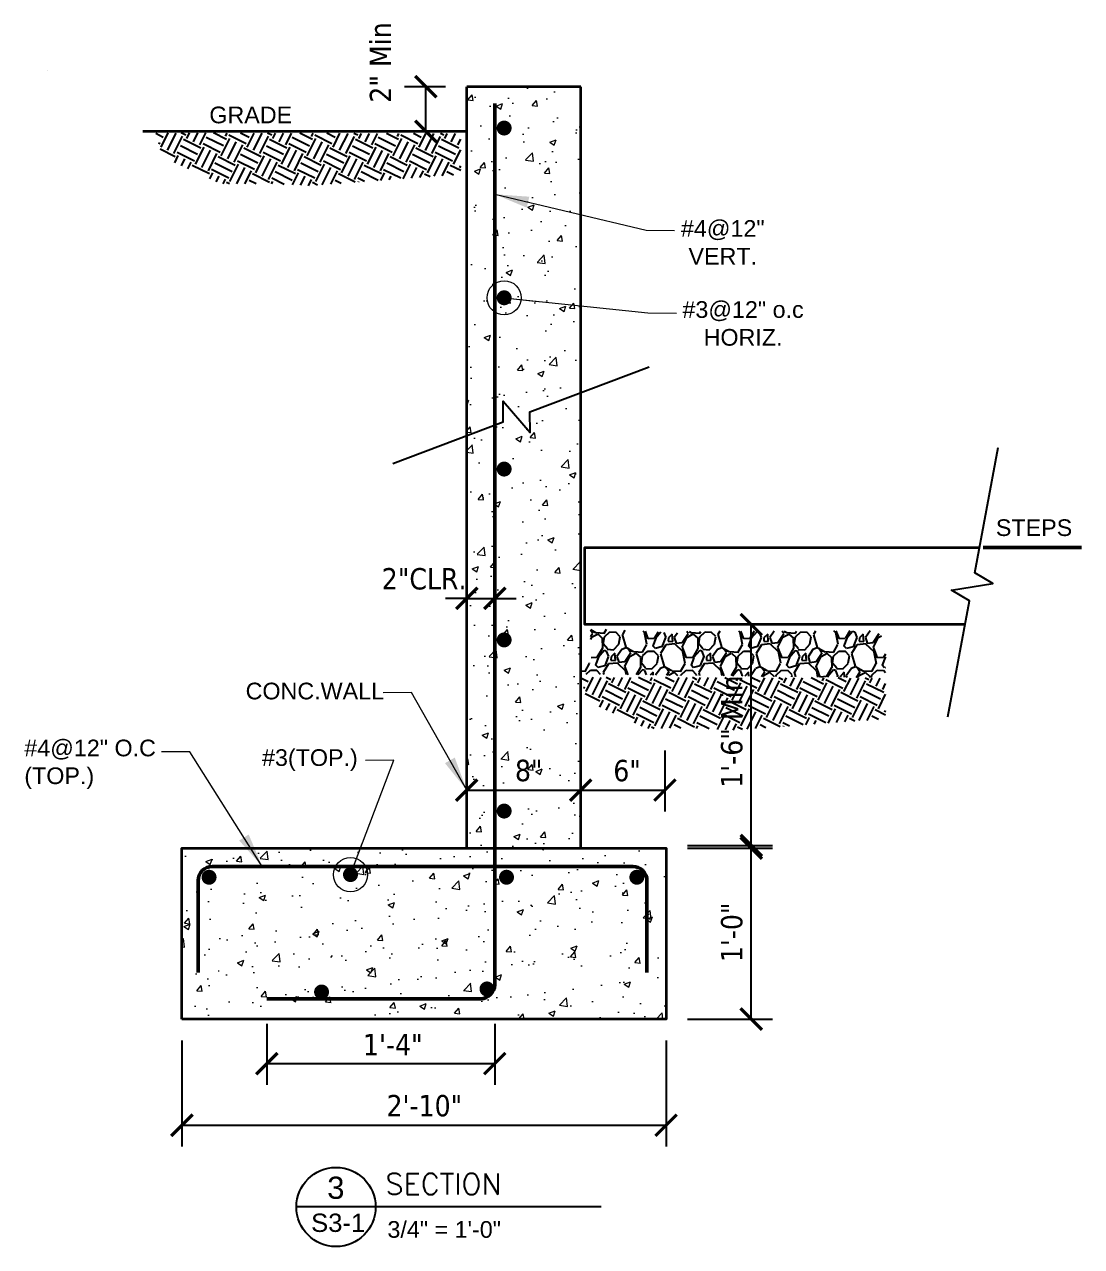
# Model space of a CAD drawing. Extents: x 4834 to 83801, y -13735 to 32221.
# Drawn here: x 12509.5 to 12583.8, y -4158.6 to -4072.8 of the extents above; entities that cross this region are included whole.
import ezdxf
from ezdxf.enums import TextEntityAlignment as Align

# ---------------------------------------------------------------- set-up
doc = ezdxf.new("R2010")
doc.units = 0
doc.header["$LTSCALE"] = 8
doc.header["$MEASUREMENT"] = 0
doc.layers.get('0').update_dxf_attribs({"lineweight": 9})
doc.layers.get('DefPoints').update_dxf_attribs({"color": 17})
for name, color, linetype in [('A-TEXT', 6, 'Continuous'), ('ANNSXTEXT', 2, 'Continuous'), ('AUDIT_I_011120114236-1', 7, 'Continuous'), ('S-ANNO-PATT', 101, 'Continuous'), ('S-BAR', 6, 'Continuous'), ('S-SECT-CCON', 4, 'Continuous'), ('S-SECT-CONC', 193, 'Continuous'), ('S-SECT-MISC', 134, 'Continuous')]:
    doc.layers.add(name, color=color, linetype=linetype)
for name, color, linetype, lineweight in [('A-Wall-New', 1, 'Continuous', 50), ('DIM', 8, 'Continuous', 5), ('TEXT', 6, 'Continuous', 25)]:
    doc.layers.add(name, color=color, linetype=linetype, lineweight=lineweight)
doc.styles.add('ANNDTTEXT', font='romans.shx')
doc.styles.add('Arial', font='arial.ttf')
doc.styles.add('ROOMS', font='arial.ttf', dxfattribs={"height": 8})
doc.styles.get("Standard").update_dxf_attribs({"font": 'stylu.ttf'})
doc.styles.add('TAHOMA 48', font='tahoma.ttf')
doc.dimstyles.new('arch1-12', dxfattribs={"dimtxt": 1.5, "dimasz": 1.5, "dimexe": 1.5, "dimexo": 1.5, "dimgap": 1.5, "dimtad": 1, "dimdec": 4, "dimzin": 3, "dimdsep": 46, "dimlunit": 4, "dimtxsty": 'Standard', "dimblk": 'ARCHTICK', "dimcen": 1.5, "dimadec": 0, "dimazin": 0, "dimtfac": 1, "dimtdec": 4, "dimtmove": 1, "dimatfit": 2, "dimfxl": 1, "dimtolj": 1, "dimtzin": 0, "dimarcsym": 0})
doc.dimstyles.new('Forum 24', dxfattribs={"dimscale": 24, "dimtxt": 0.1875, "dimasz": 0.09375, "dimexe": 0.0625, "dimexo": 0.0625, "dimgap": 0.125, "dimtad": 1, "dimdec": 4, "dimrnd": 1, "dimzin": 7, "dimdsep": 46, "dimlunit": 4, "dimtxsty": 'Standard', "dimblk": 'OBLIQUE', "dimblk1": 'DIMTICK', "dimblk2": 'OBLIQUE', "dimcen": -0.0625, "dimdle": 0.125, "dimclrd": 256, "dimclre": 256, "dimclrt": 256, "dimadec": 0, "dimazin": 0, "dimtfac": 1, "dimtdec": 4, "dimtmove": 1, "dimatfit": 3, "dimfxl": 0.0625, "dimtvp": 1.2, "dimfrac": 2, "dimtolj": 1, "dimtzin": 7, "dimlwd": 13, "dimarcsym": 0})

# ---------------------------------------------------------------- blocks, each defined once
blk = doc.blocks.new('_ArchTick')
at = {"color": 0, "linetype": 'ByBlock', "const_width": 0.15}
blk.add_lwpolyline([(-0.5, -0.5), (0.5, 0.5)], dxfattribs=at)
blk = doc.blocks.new('*D2756')
at = {"layer": 'A-TEXT', "color": 0, "lineweight": -2, "transparency": 16777216}
for p, q in [((12526.558, -4142.932), (12526.558, -4147.223)), ((12542.558, -4142.932), (12542.558, -4147.223)), ((12526.558, -4145.723), (12542.558, -4145.723))]:
    blk.add_line(p, q, dxfattribs=at)
at = {"layer": 'DefPoints', "color": 0, "transparency": 16777216}
for p in [(12526.558, -4141.432), (12542.558, -4141.432), (12542.558, -4145.723)]:
    blk.add_point(p, dxfattribs=at)
at = {"layer": 'A-TEXT', "color": 0, "lineweight": -2, "transparency": 16777216, "xscale": 1.5, "yscale": 1.5, "zscale": 1.5, "rotation": 180}
blk.add_blockref('_ArchTick', (12526.558, -4145.723), dxfattribs=at)
at = {"layer": 'A-TEXT', "color": 0, "lineweight": -2, "transparency": 16777216, "xscale": 1.5, "yscale": 1.5, "zscale": 1.5}
blk.add_blockref('_ArchTick', (12542.558, -4145.723), dxfattribs=at)
at = {"layer": 'A-TEXT', "color": 0, "transparency": 16777216, "insert": (12535.4, -4144.39), "char_height": 1.5, "attachment_point": 5, "style": 'TAHOMA 48'}
blk.add_mtext('\\A1;1\'-4"', dxfattribs=at)
blk = doc.blocks.new('*D2757')
at = {"layer": 'A-TEXT', "color": 0, "lineweight": -2, "transparency": 16777216}
for p, q in [((12520.59, -4144.098), (12520.59, -4151.548)), ((12554.59, -4144.098), (12554.59, -4151.548)), ((12520.59, -4150.048), (12554.59, -4150.048))]:
    blk.add_line(p, q, dxfattribs=at)
at = {"layer": 'DefPoints', "color": 0, "transparency": 16777216}
for p in [(12520.59, -4142.598), (12554.59, -4142.598), (12554.59, -4150.048)]:
    blk.add_point(p, dxfattribs=at)
at = {"layer": 'A-TEXT', "color": 0, "lineweight": -2, "transparency": 16777216, "xscale": 1.5, "yscale": 1.5, "zscale": 1.5, "rotation": 180}
blk.add_blockref('_ArchTick', (12520.59, -4150.048), dxfattribs=at)
at = {"layer": 'A-TEXT', "color": 0, "lineweight": -2, "transparency": 16777216, "xscale": 1.5, "yscale": 1.5, "zscale": 1.5}
blk.add_blockref('_ArchTick', (12554.59, -4150.048), dxfattribs=at)
at = {"layer": 'A-TEXT', "color": 0, "transparency": 16777216, "insert": (12537.617, -4148.687), "char_height": 1.5, "attachment_point": 5, "style": 'TAHOMA 48'}
blk.add_mtext('\\A1;2\'-10"', dxfattribs=at)
blk = doc.blocks.new('_Oblique')
at = {"color": 0, "linetype": 'ByBlock', "lineweight": -2}
blk.add_line((-0.5, -0.5), (0.5, 0.5), dxfattribs=at)
blk = doc.blocks.new('DIMTICK')
for p, q in [((0, 1), (0, -1)), ((-1, 0), (1, 0))]:
    blk.add_line(p, q)
at = {"const_width": 0.141}
blk.add_lwpolyline([(0.707, 0.707), (-0.707, -0.707)], dxfattribs=at)
blk = doc.blocks.new('*D2758')
at = {"layer": 'A-TEXT', "color": 0, "lineweight": -2, "transparency": 16777216}
for p, q in [((12556.09, -4130.598), (12562.067, -4130.598)), ((12560.567, -4142.598), (12560.567, -4130.598)), ((12556.09, -4142.598), (12562.067, -4142.598))]:
    blk.add_line(p, q, dxfattribs=at)
at = {"layer": 'DefPoints', "color": 0, "transparency": 16777216}
for p in [(12554.59, -4130.598), (12560.567, -4130.598), (12554.59, -4142.598)]:
    blk.add_point(p, dxfattribs=at)
at = {"layer": 'A-TEXT', "color": 0, "lineweight": -2, "transparency": 16777216, "xscale": 1.5, "yscale": 1.5, "zscale": 1.5}
for p, rotation in [((12560.567, -4130.598), 90), ((12560.567, -4142.598), 270)]:
    blk.add_blockref('_ArchTick', p, dxfattribs=dict(at, rotation=rotation))
at = {"layer": 'A-TEXT', "color": 0, "transparency": 16777216, "insert": (12559.207, -4136.511), "char_height": 1.5, "attachment_point": 5, "rotation": 90, "style": 'TAHOMA 48'}
blk.add_mtext('\\A1;1\'-0"', dxfattribs=at)
blk = doc.blocks.new('*D2759')
at = {"layer": 'A-TEXT', "color": 0, "lineweight": -2, "transparency": 16777216}
for p, q in [((12548.59, -4123.712), (12548.59, -4128.03)), ((12554.506, -4123.74), (12554.506, -4128.03)), ((12548.59, -4126.53), (12554.506, -4126.53))]:
    blk.add_line(p, q, dxfattribs=at)
at = {"layer": 'DefPoints', "color": 0, "transparency": 16777216}
for p in [(12548.59, -4122.212), (12554.506, -4122.24), (12554.506, -4126.53)]:
    blk.add_point(p, dxfattribs=at)
at = {"layer": 'A-TEXT', "color": 0, "lineweight": -2, "transparency": 16777216, "xscale": 1.5, "yscale": 1.5, "zscale": 1.5, "rotation": 180}
blk.add_blockref('_ArchTick', (12548.59, -4126.53), dxfattribs=at)
at = {"layer": 'A-TEXT', "color": 0, "lineweight": -2, "transparency": 16777216, "xscale": 1.5, "yscale": 1.5, "zscale": 1.5}
blk.add_blockref('_ArchTick', (12554.506, -4126.53), dxfattribs=at)
at = {"layer": 'A-TEXT', "color": 0, "transparency": 16777216, "insert": (12551.85, -4125.17), "char_height": 1.5, "attachment_point": 5, "style": 'TAHOMA 48'}
blk.add_mtext('\\A1;6"', dxfattribs=at)
blk = doc.blocks.new('*D2760')
at = {"layer": 'A-TEXT', "color": 0, "lineweight": -2, "transparency": 16777216}
for p, q in [((12540.59, -4123.712), (12540.59, -4128.03)), ((12548.59, -4123.712), (12548.59, -4128.03)), ((12540.59, -4126.53), (12548.59, -4126.53))]:
    blk.add_line(p, q, dxfattribs=at)
at = {"layer": 'DefPoints', "color": 0, "transparency": 16777216}
for p in [(12540.59, -4122.212), (12548.59, -4122.212), (12548.59, -4126.53)]:
    blk.add_point(p, dxfattribs=at)
at = {"layer": 'A-TEXT', "color": 0, "lineweight": -2, "transparency": 16777216, "xscale": 1.5, "yscale": 1.5, "zscale": 1.5, "rotation": 180}
blk.add_blockref('_ArchTick', (12540.59, -4126.53), dxfattribs=at)
at = {"layer": 'A-TEXT', "color": 0, "lineweight": -2, "transparency": 16777216, "xscale": 1.5, "yscale": 1.5, "zscale": 1.5}
blk.add_blockref('_ArchTick', (12548.59, -4126.53), dxfattribs=at)
at = {"layer": 'A-TEXT', "color": 0, "transparency": 16777216, "insert": (12544.945, -4125.166), "char_height": 1.5, "attachment_point": 5, "style": 'TAHOMA 48'}
blk.add_mtext('\\A1;8"', dxfattribs=at)
blk = doc.blocks.new('*D2761')
at = {"layer": 'A-TEXT', "color": 0, "lineweight": -2, "transparency": 16777216}
for p, q in [((12556.09, -4114.914), (12562.067, -4114.914)), ((12560.567, -4130.415), (12560.567, -4114.914)), ((12556.09, -4130.415), (12562.067, -4130.415))]:
    blk.add_line(p, q, dxfattribs=at)
at = {"layer": 'DefPoints', "color": 0, "transparency": 16777216}
for p in [(12554.59, -4114.914), (12560.567, -4114.914), (12554.59, -4130.415)]:
    blk.add_point(p, dxfattribs=at)
at = {"layer": 'A-TEXT', "color": 0, "lineweight": -2, "transparency": 16777216, "xscale": 1.5, "yscale": 1.5, "zscale": 1.5}
for p, rotation in [((12560.567, -4114.914), 90), ((12560.567, -4130.415), 270)]:
    blk.add_blockref('_ArchTick', p, dxfattribs=dict(at, rotation=rotation))
at = {"layer": 'A-TEXT', "color": 0, "transparency": 16777216, "insert": (12559.208, -4122.422), "char_height": 1.5, "attachment_point": 5, "rotation": 90, "style": 'TAHOMA 48'}
blk.add_mtext('\\A1;1\'-6" Min', dxfattribs=at)
blk = doc.blocks.new('*D2762')
at = {"layer": 'A-TEXT', "color": 0, "lineweight": -2, "transparency": 16777216}
for p, q in [((12539.09, -4077.166), (12536.22, -4077.166)), ((12537.72, -4080.295), (12537.72, -4077.166)), ((12539.09, -4080.295), (12536.22, -4080.295))]:
    blk.add_line(p, q, dxfattribs=at)
at = {"layer": 'DefPoints', "color": 0, "transparency": 16777216}
for p in [(12537.72, -4077.166), (12540.59, -4077.166), (12540.59, -4080.295)]:
    blk.add_point(p, dxfattribs=at)
at = {"layer": 'A-TEXT', "color": 0, "lineweight": -2, "transparency": 16777216, "xscale": 1.5, "yscale": 1.5, "zscale": 1.5}
for p, rotation in [((12537.72, -4077.166), 90), ((12537.72, -4080.295), 270)]:
    blk.add_blockref('_ArchTick', p, dxfattribs=dict(at, rotation=rotation))
at = {"layer": 'A-TEXT', "color": 0, "transparency": 16777216, "insert": (12534.534, -4075.463), "char_height": 1.5, "attachment_point": 5, "rotation": 90, "style": 'TAHOMA 48'}
blk.add_mtext('\\A1;2" Min', dxfattribs=at)
blk = doc.blocks.new('*D2763')
at = {"layer": 'A-TEXT', "color": 0, "lineweight": -2, "transparency": 16777216}
for p, q in [((12540.59, -4110.253), (12540.59, -4114.571)), ((12542.558, -4110.178), (12542.558, -4114.571)), ((12540.59, -4113.071), (12539.09, -4113.071)), ((12540.59, -4113.071), (12542.558, -4113.071)), ((12542.558, -4113.071), (12544.058, -4113.071))]:
    blk.add_line(p, q, dxfattribs=at)
at = {"layer": 'DefPoints', "color": 0, "transparency": 16777216}
for p in [(12540.59, -4108.753), (12542.558, -4108.678), (12542.558, -4113.071)]:
    blk.add_point(p, dxfattribs=at)
at = {"layer": 'A-TEXT', "color": 0, "lineweight": -2, "transparency": 16777216, "xscale": 1.5, "yscale": 1.5, "zscale": 1.5}
blk.add_blockref('_ArchTick', (12540.59, -4113.071), dxfattribs=at)
at = {"layer": 'A-TEXT', "color": 0, "lineweight": -2, "transparency": 16777216, "xscale": 1.5, "yscale": 1.5, "zscale": 1.5, "rotation": 180}
blk.add_blockref('_ArchTick', (12542.558, -4113.071), dxfattribs=at)
at = {"layer": 'A-TEXT', "color": 0, "transparency": 16777216, "insert": (12537.597, -4111.711), "char_height": 1.5, "attachment_point": 5, "style": 'TAHOMA 48'}
blk.add_mtext('\\A1;2"CLR.', dxfattribs=at)

msp = doc.modelspace()

# ---------------------------------------------------------------- hatches: boundary and pattern name
at = {"layer": 'DIM', "transparency": 33554585}
h = msp.add_hatch(dxfattribs=at)
h.set_pattern_fill('AR-CONC', scale=0.63)
h.set_pattern_definition([(50, (-4538.4506, -7292.826), (4.51873915, -0.39533845), [0.4725, -5.1975]), (355, (-4538.4506, -7292.826), (-0.8741334, 4.7388104), [0.378, -4.158]), (100.451444, (-4538.074, -7292.859), (3.6446057, 4.3434719), [0.4015632, -4.4171953]), (46.1842, (-4538.4506, -7291.566), (6.7236204, -1.0427715), [0.70875, -7.79625]), (96.635635, (-4537.89, -7291.653), (5.8883703, 6.1369472), [0.6023452, -6.6257967]), (351.184164, (-4538.4506, -7291.566), (5.8883703, 6.1369472), [0.567, -6.237]), (21, (-4537.8206, -7291.881), (3.7605144, -2.536499), [0.4725, -5.1975]), (326, (-4537.8206, -7291.881), (1.5328866, 4.5684453), [0.378, -4.158]), (71.451445, (-4537.507, -7292.0923), (5.293401, 2.0319463), [0.4015632, -4.4171953]), (37.5, (-4538.4506, -7292.8259), (0.07660709, 2.09723128), [0, -4.1076, 0, -4.221, 0, -4.17375]), (7.5, (-4538.4506, -7292.826), (1.6573381, 2.48479378), [0, -2.4066, 0, -4.0131, 0, -1.59075]), (327.5, (-4539.8555, -7292.8259), (3.36308135, -0.1420957), [0, -1.575, 0, -4.914, 0, -6.5205]), (317.5, (-4540.4855, -7292.826), (3.67407287, 0.6306614), [0, -2.0475, 0, -3.2634, 0, -4.6305])])
h.paths.add_polyline_path([(12548.58989, -4077.16649), (12540.58989, -4077.16649), (12540.58989, -4130.59826), (12548.58989, -4130.59826)])
h = msp.add_hatch(dxfattribs=at)
h.set_pattern_fill('AR-CONC', scale=0.63)
h.set_pattern_definition([(50, (-4557.0264, -7285.4434), (4.51873915, -0.39533845), [0.4725, -5.1975]), (355, (-4557.0264, -7285.4434), (-0.8741334, 4.7388104), [0.378, -4.158]), (100.451444, (-4556.65, -7285.4764), (3.6446057, 4.3434719), [0.4015632, -4.4171953]), (46.1842, (-4557.0264, -7284.1834), (6.7236204, -1.0427715), [0.70875, -7.79625]), (96.635635, (-4556.466, -7284.2703), (5.8883703, 6.1369472), [0.6023452, -6.6257967]), (351.184164, (-4557.0264, -7284.1834), (5.8883703, 6.1369472), [0.567, -6.237]), (21, (-4556.3964, -7284.4984), (3.7605144, -2.536499), [0.4725, -5.1975]), (326, (-4556.3964, -7284.4984), (1.5328866, 4.5684453), [0.378, -4.158]), (71.451445, (-4556.083, -7284.71), (5.293401, 2.0319463), [0.4015632, -4.4171953]), (37.5, (-4557.0264, -7285.4434), (0.07660709, 2.09723128), [0, -4.1076, 0, -4.221, 0, -4.17375]), (7.5, (-4557.0264, -7285.4434), (1.6573381, 2.48479378), [0, -2.4066, 0, -4.0131, 0, -1.59075]), (327.5, (-4558.4313, -7285.4434), (3.36308135, -0.1420957), [0, -1.575, 0, -4.914, 0, -6.5205]), (317.5, (-4559.0613, -7285.4434), (3.67407287, 0.6306614), [0, -2.0475, 0, -3.2634, 0, -4.6305])])
h.paths.add_polyline_path([(12554.58989, -4142.59826), (12554.58989, -4130.59826), (12520.58989, -4130.59826), (12520.58989, -4142.59826)])
at = {"layer": 'S-ANNO-PATT', "transparency": 33554508}
h = msp.add_hatch(dxfattribs=at)
h.set_pattern_fill('EARTH', color=256, scale=5.4, angle=63.4203233)
h.set_pattern_definition([(63.42032, (11075.5008, -3248.928), (-0.603276, 1.8113691), [1.35, -1.35]), (63.42032, (11075.048, -3248.7014), (-0.603276, 1.8113691), [1.35, -1.35]), (63.42032, (11074.5953, -3248.4749), (-0.603276, 1.8113691), [1.35, -1.35]), (153.42032, (11074.5199, -3248.2485), (-1.8113691, -0.603276), [1.35, -1.35]), (153.42032, (11074.7464, -3247.7957), (-1.8113691, -0.603276), [1.35, -1.35]), (153.42032, (11074.9729, -3247.343), (-1.8113691, -0.603276), [1.35, -1.35])])
h.paths.add_polyline_path([(12540.16543, -4083.32676), (12540.16543, -4080.74495), (12539.86515, -4080.45567), (12518.74186, -4080.40004), (12519.22265, -4082.09638), (12523.35558, -4083.98773), (12526.65824, -4083.97378), (12529.51646, -4084.11033)])
h = msp.add_hatch(dxfattribs=at)
h.set_pattern_fill('GRAVEL', color=256, scale=3, angle=63.4203233)
h.set_pattern_definition([(291.433111, (11104.29113, -3285.95421), (13.407845635, -33.544443287), [0.403608, -39.957264]), (248.390064, (11104.43861, -3286.32991), (13.424969221, 33.537593852), [0.692604, -68.5677743]), (195.93077, (11104.18354, -3286.97383), (42.935586015, 12.06380759), [0.488364, -48.348098]), (330.694012, (11104.33076, -3288.35576), (-52.316454591, 29.529452739), [0.630714, -62.440674]), (356.253977, (11104.88076, -3288.66448), (-38.906896597, 2.693213166), [0.618465, -61.2281194]), (60.694012, (11105.4979, -3288.70488), (-29.529452739, -52.316454591), [0.630714, -62.440674]), (101.114564, (11105.80662, -3288.15489), (9.379156217, -48.3014640425), [0.834087, -82.5745456]), (135.675652, (11105.64583, -3287.33645), (-49.628378501, 48.3117381945), [0.787464, -77.9589645]), (184.849889, (11105.08248, -3286.78623), (-45.61681267, -4.01327819), [0.63285, -62.6522193]), (238.656682, (11104.4519, -3286.83974), (17.448521563, 28.170003466), [0.722496, -35.4022877]), (285.817761, (11104.07608, -3287.45679), (13.4044209173, -46.960850715), [0.934344, -92.500125]), (202.234398, (11105.6865, -3285.71307), (-25.493913887, -10.72661898), [0.318903, -31.5715344]), (234.889558, (11105.3913, -3285.83374), (22.816111949, 32.193555808), [0.606711, -60.064534]), (288.42032, (11105.0424, -3286.33), (2.682939, -1.3423257), [0.424263, -3.8183777]), (266.618914, (11104.62643, -3286.3568), (1.3457504, 16.09934644), [0.228474, -22.6188453]), (355.221733, (11104.61296, -3286.58486), (-9.39114273, 1.34403804), [0.323109, -15.8323854]), (94.38408, (11104.93495, -3286.6118), (-1.33890097, 10.73346841), [0.524787, -16.9680687]), (224.985374, (11104.8948, -3286.0885), (5.3675904, 4.02355234), [0.379473, -9.10736]), (79.809864, (11103.83441, -3288.14097), (5.374439821, 30.856367197), [0.5316, -52.6285354]), (133.766499, (11103.92846, -3287.61775), (24.143026407, -25.497338604), [0.445983, -44.152223]), (356.618914, (11104.35824, -3285.82006), (-16.09934644, 1.3457504), [0.456945, -22.3903743]), (47.030783, (11104.8144, -3285.84701), (-21.472073904, -22.80241308), [0.5316, -52.6285354]), (42.864278, (11105.49783, -3288.9732), (-12.07750646, -10.7300437), [0.51264, -25.119371]), (358.195464, (11105.87358, -3288.62448), (-36.223957584, 1.35088748), [0.429534, -42.523929]), (130.221733, (11107.0546, -3287.13556), (-10.7300437, 12.07750646), [0.456945, -22.3903743]), (80.774348, (11106.75953, -3286.78666), (-6.718477866, -40.247509925), [0.502893, -49.786271]), (132.864278, (11106.39687, -3288.4502), (10.7300437, -12.07750646), [0.25632, -25.375691]), (164.730256, (11106.97407, -3287.29654), (-12.07408174, 2.68636373), [0.15297, -15.1440885]), (229.38408, (11106.8265, -3287.25625), (6.70991607, 6.70649136), [0.618465, -11.750852]), (249.429329, (11106.42388, -3287.72572), (10.740317849, 28.171715825), [0.57315, -56.7417695]), (7.11039, (11105.1764, -3286.7326), (-6.7082037, 0.00171236), [0.432666, -10.383988]), (56.57755, (11105.60575, -3286.67903), (28.185414694, 42.925311863), [0.755382, -74.782688]), (124.36572, (11106.02182, -3286.04857), (13.41127035, -20.12803586), [0.308868, -30.5780224]), (153.42032, (11105.8475, -3285.7936), (-4.0252647, -1.3406133), [0.18, -2.82]), (183.67676, (11106.31655, -3287.7391), (24.149875842, 1.335476252), [0.416772, -41.26056]), (111.433111, (11105.90063, -3287.76584), (-13.407845635, 33.544443287), [0.807216, -39.553656]), (63.42032, (11105.6057, -3287.0144), (-1.3406133, 4.0252647), [0.78, -2.22]), (28.72517, (11105.95467, -3286.31688), (32.20382996, 17.433110335), [0.474342, -46.959823]), (317.474927, (11106.37064, -3286.0889), (9.38943037, -8.05224176), [0.436806, -21.4035237]), (271.066299, (11106.69255, -3286.38415), (1.3252021, -64.399098126), [0.711195, -70.4084225]), (238.846402, (11106.70579, -3287.09522), (-20.133172935, -33.535881494), [0.752397, -74.48722])])
h.paths.add_polyline_path([(12570.00156, -4118.64686), (12570.00156, -4115.97532), (12569.35149, -4115.34908), (12555.80647, -4115.39131), (12555.96156, -4115.54639), (12549.27681, -4115.15862), (12549.32836, -4117.58646), (12548.57616, -4117.70212), (12548.57616, -4118.39491)])
h = msp.add_hatch(dxfattribs=at)
h.set_pattern_fill('EARTH', color=256, scale=5.4, angle=63.4203233)
h.set_pattern_definition([(63.42032, (11105.3369, -3287.1386), (-0.603276, 1.8113691), [1.35, -1.35]), (63.42032, (11104.8841, -3286.9121), (-0.603276, 1.8113691), [1.35, -1.35]), (63.42032, (11104.4314, -3286.6856), (-0.603276, 1.8113691), [1.35, -1.35]), (153.42032, (11104.356, -3286.4592), (-1.8113691, -0.603276), [1.35, -1.35]), (153.42032, (11104.5825, -3286.0064), (-1.8113691, -0.603276), [1.35, -1.35]), (153.42032, (11104.809, -3285.5537), (-1.8113691, -0.603276), [1.35, -1.35])])
h.paths.add_polyline_path([(12570.00156, -4121.53746), (12570.00156, -4118.95565), (12569.70128, -4118.66637), (12548.57799, -4118.61074), (12549.05878, -4120.30708), (12553.19171, -4122.19843), (12556.49437, -4122.18448), (12559.35259, -4122.32103)])

# ---------------------------------------------------------------- linework, layer by layer
at = {"layer": 'A-Wall-New'}
for p, q in [((12511.17727, -4076.04436), (12511.17727, -4076.04436)), ((12576.84818, -4109.49899), (12583.76017, -4109.49899))]:
    msp.add_line(p, q, dxfattribs=at)
at = {"layer": 'AUDIT_I_011120114236-1', "color": 6}
for p, q in [((12534.82015, -4155.78338, -48), (12528.63265, -4155.78338, -48)), ((12550.02206, -4155.78338, -48), (12534.82015, -4155.78338, -48))]:
    msp.add_line(p, q, dxfattribs=at)
msp.add_circle((12531.41257, -4155.78338, -48), 2.77992, dxfattribs=at)
at = {"layer": 'S-BAR', "transparency": 33554610, "const_width": 0.525, "elevation": -48}
for points in [[(12543.47994, -4080.0641, -1), (12542.95494, -4080.0641, -1)], [(12543.47994, -4091.97685, -1), (12542.95494, -4091.97685, -1)], [(12543.47994, -4103.99709, -1), (12542.95494, -4103.99709, -1)], [(12543.47994, -4115.98881, -1), (12542.95494, -4115.98881, -1)], [(12543.47994, -4127.99901, -1), (12542.95494, -4127.99901, -1)], [(12522.75987, -4132.64442, -1), (12522.23487, -4132.64442, -1)], [(12532.69128, -4132.46008, -1), (12532.16628, -4132.46008, -1)], [(12543.64677, -4132.64442, -1), (12543.12177, -4132.64442, -1)], [(12552.79743, -4132.64442, -1), (12552.27243, -4132.64442, -1)], [(12542.27402, -4140.48352, -1), (12541.74902, -4140.48352, -1)], [(12530.66002, -4140.69876, -1), (12530.13502, -4140.69876, -1)]]:
    msp.add_lwpolyline(points, format="xyb", close=True, dxfattribs=at)
at = {"layer": 'S-SECT-CCON', "flags": 128}
for points in [[(12535.39912, -4103.60556), (12543.15348, -4100.68389), (12543.13701, -4099.22209), (12545.0415, -4101.44054), (12545.02504, -4099.97873), (12553.39398, -4096.8255)], [(12574.36643, -4121.39378), (12575.89536, -4113.24955), (12574.63747, -4112.50467), (12577.52228, -4112.02877), (12576.26438, -4111.28389), (12577.91449, -4102.49416)]]:
    msp.add_lwpolyline(points, dxfattribs=at)
at = {"layer": 'S-SECT-CONC', "linetype": 'Continuous', "lineweight": 35}
for p, q in [((12540.58989, -4130.59826), (12540.58989, -4077.16649)), ((12548.58989, -4077.16649), (12540.58989, -4077.16649)), ((12548.58989, -4130.59826), (12548.58989, -4077.16649)), ((12540.58989, -4080.29523), (12517.85229, -4080.29523))]:
    msp.add_line(p, q, dxfattribs=at)
msp.add_lwpolyline([(12575.58295, -4114.91371), (12548.88011, -4114.91371), (12548.88011, -4109.49899), (12576.59946, -4109.49899)], dxfattribs=at)
msp.add_lwpolyline([(12520.58989, -4142.59826), (12520.58989, -4130.59826), (12554.58989, -4130.59826), (12554.58989, -4142.59826)], close=True, dxfattribs=at)
at = {"layer": 'S-SECT-MISC', "linetype": 'Continuous', "lineweight": 50, "transparency": 33554610}
msp.add_lwpolyline([(12542.55787, -4078.3462), (12542.55787, -4134.20761)], dxfattribs=at)
for points in [[(12521.7294, -4139.31842), (12521.7294, -4132.88595, -0.41421356), (12522.7294, -4131.88595), (12546.28145, -4131.88595)], [(12553.24489, -4139.31842), (12553.24489, -4132.88595, 0.41421356), (12552.24489, -4131.88595), (12545.44726, -4131.88595)], [(12526.55787, -4141.17104), (12541.55787, -4141.17104, 0.41421356), (12542.55787, -4140.17104), (12542.55787, -4133.37342)]]:
    msp.add_lwpolyline(points, format="xyb", dxfattribs=at)

# ---------------------------------------------------------------- texts
at = {"layer": 'ANNSXTEXT', "color": 3, "style": 'ANNDTTEXT'}
msp.add_text('SECTION', height=1.485, dxfattribs=at).set_placement((12534.87744, -4154.91096, -48))
at = {"layer": 'ANNSXTEXT', "color": 3, "style": 'Arial'}
msp.add_attdef('3', text='1', height=1.55727, dxfattribs=at).set_placement((12531.40004, -4154.43611, -48), align=Align.MIDDLE)
at = {"layer": 'TEXT', "attachment_point": 5, "style": 'ROOMS'}
for s, insert, char_height, width in [('\\A1;\\pxi-3,l4,ql,t4;GRADE', (12529.91413, -4079.15332), 1.1705057, 17.1339517), ('\\A1;#4@12"\\PVERT.', (12558.56765, -4088.08879), 1.170506, 17.1339517), ('\\A1;#3@12" o.c\\PHORIZ.', (12559.99191, -4093.78477), 1.1705057, 17.1339517), ('\\A1;\\pxi-3,l4,ql,t4;STEPS', (12585.13939, -4108.11822), 1.1705057, 17.1339517), ('\\A1;\\pxi-3,l4,ql,t4;CONC.WALL', (12532.46089, -4119.58267), 1.1705057, 17.1339517), ('\\A1;\\pxi-3,l4,ql,t4;#4@12" O.C\\P(TOP.)', (12516.92353, -4124.72273), 1.1705057, 17.1339517), ('\\A1;\\pxi-3,l4,ql,t4;#3(TOP.)', (12533.6126, -4124.42193), 1.1705057, 17.1339517), ('\\A1;\\pxi-3,l4,ql,t4;S3-1', (12537.79888, -4156.90238), 1.2875563, 18.8473468), ('\\A1;3/4" = 1\'-0"', (12539.00928, -4157.36985), 1.1705057, 17.1339517)]:
    msp.add_mtext(s, dxfattribs=dict(at, insert=insert, char_height=char_height, width=width))

# ---------------------------------------------------------------- dimensions: what is measured, and where the dimension line sits
at = {"layer": 'A-TEXT', "color": 2}
for base, p1, p2, angle, text, picture, middle in [((12537.71994, -4077.16649), (12540.58989, -4080.29523), (12540.58989, -4077.16649), 270, '2" Min', '*D2762', (12536.79994, -4075.46335)), ((12542.55787, -4113.07061), (12540.58989, -4108.75266), (12542.55787, -4108.67792), 180, '2"CLR.', '*D2763', (12537.59709, -4113.99062)), ((12560.56737, -4114.91371), (12554.58989, -4130.41508), (12554.58989, -4114.91371), 270, '1\'-6" Min', '*D2761', (12561.48737, -4122.42243)), ((12548.58989, -4126.53016), (12540.58989, -4122.21221), (12548.58989, -4122.21221), 180, '8"', '*D2760', (12544.94483, -4127.45017)), ((12554.50632, -4126.53016), (12548.58989, -4122.21221), (12554.50632, -4122.23979), 180, '6"', '*D2759', (12551.85011, -4127.45017)), ((12560.56737, -4130.59826), (12554.58989, -4142.59826), (12554.58989, -4130.59826), 270, '1\'-0"', '*D2758', (12561.48737, -4136.51105)), ((12542.55787, -4145.72266), (12526.55787, -4141.43229), (12542.55787, -4141.43229), 180, '1\'-4"', '*D2756', (12535.39972, -4146.64267)), ((12554.58989, -4150.04826), (12520.58989, -4142.59826), (12554.58989, -4142.59826), 180, '2\'-10"', '*D2757', (12537.61743, -4150.96826))]:
    dim = msp.add_linear_dim(base=base, p1=p1, p2=p2, angle=angle, text=text, dimstyle='arch1-12', override={"dimtxsty": 'TAHOMA 48'}, dxfattribs=at)
    dim.commit()
    dim.dimension.update_dxf_attribs({"geometry": picture, "text_midpoint": middle, "dimtype": 160})

# ---------------------------------------------------------------- leaders
at = {"layer": 'TEXT'}
for points, override in [([(12542.55787, -4084.70992), (12553.19098, -4087.24103), (12555.18746, -4087.2572)], {"dimasz": 0.1, "dimtad": 0}), ([(12543.21744, -4091.97685), (12553.31553, -4093.03274), (12555.31201, -4093.04891)], {"dimasz": 0.1, "dimtad": 0, "dimldrblk": 'Origin'}), ([(12540.58989, -4126.53016), (12536.70734, -4119.67926), (12534.71086, -4119.69543)], {"dimasz": 0.1, "dimtad": 0}), ([(12526.22846, -4131.88595), (12521.15192, -4123.8361), (12519.15544, -4123.85227)], {"dimasz": 0.1, "dimtad": 0}), ([(12532.42878, -4132.46008), (12535.46991, -4124.42635), (12533.47343, -4124.44252)], {"dimasz": 0.1, "dimtad": 0, "dimldrblk": 'Origin'})]:
    msp.add_leader(points, dimstyle='Forum 24', override=override, dxfattribs=at)

doc.saveas('drawing.dxf')
